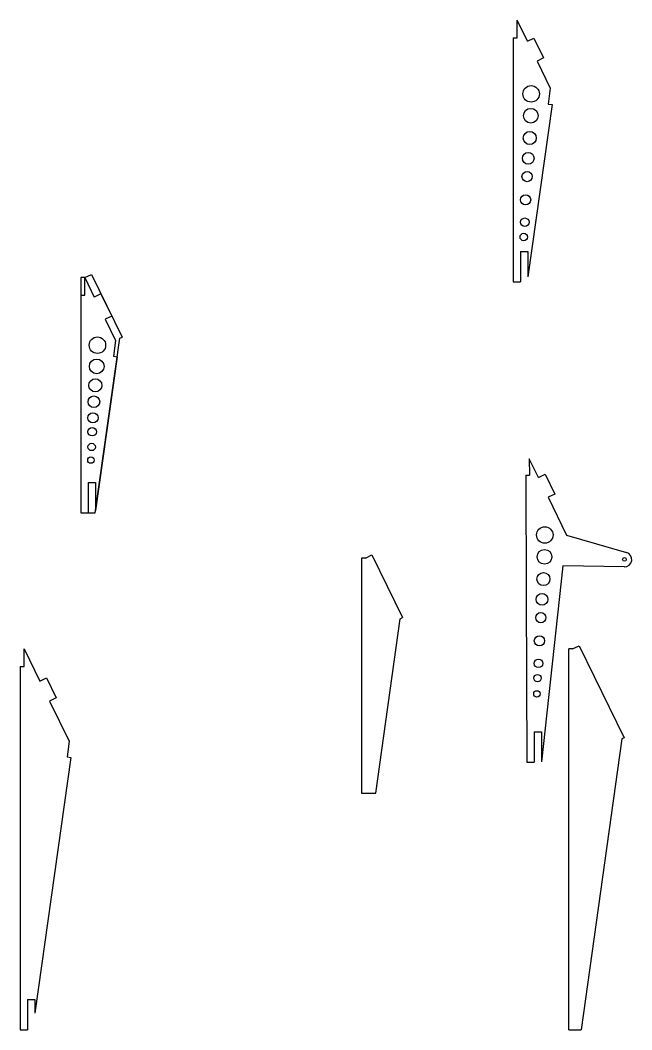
# Model space of a CAD drawing. Header units: millimetres. Extents: x -6564 to 404, y -3346 to 414.
# Drawn here: x -6183.5 to -6016.9, y -2622.2 to -2347.2 of the extents above; entities that cross this region are included whole.
import ezdxf

# ---------------------------------------------------------------- set-up
doc = ezdxf.new("R2010")
doc.units = ezdxf.units.MM
doc.layers.add('7', color=1, linetype='Continuous')
doc.layers.add('LAYER01', color=7, linetype='Continuous')

msp = doc.modelspace()

# ---------------------------------------------------------------- linework, layer by layer
for p, q in [((-6048.1465, -2351.9315), (-6048.1651, -2347.15)), ((-6049.2297, -2351.9357), (-6048.1465, -2351.9315)), ((-6045.363, -2352.895), (-6043.5654, -2352.0183)), ((-6043.5654, -2352.0183), (-6040.9352, -2357.411)), ((-6040.9352, -2357.411), (-6042.7328, -2358.2878)), ((-6039.1119, -2365.7117), (-6039.6674, -2370.0059)), ((-6039.6674, -2370.0059), (-6038.6083, -2370.1586)), ((-6165.9144, -2417.2933), (-6163.3223, -2422.6078)), ((-6165.8959, -2422.0747), (-6165.9144, -2417.2933)), ((-6166.979, -2422.0789), (-6165.8959, -2422.0747)), ((-6161.5248, -2421.7311), (-6163.3223, -2422.6078)), ((-6161.5248, -2421.7311), (-6158.5874, -2427.7535)), ((-6158.5874, -2427.7535), (-6160.385, -2428.6302)), ((-6160.385, -2428.6302), (-6157.5775, -2434.3865)), ((-6157.5775, -2434.3865), (-6158.133, -2438.6807)), ((-6158.133, -2438.6807), (-6157.0739, -2438.8334)), ((-6182.4512, -2518.4611), (-6178.172, -2527.2348)), ((-6182.4326, -2523.2426), (-6182.4512, -2518.4611)), ((-6183.5158, -2523.2468), (-6182.4326, -2523.2426)), ((-6178.172, -2527.2348), (-6176.3744, -2526.358)), ((-6176.3744, -2526.358), (-6173.7315, -2531.7767)), ((-6173.7315, -2531.7767), (-6175.5291, -2532.6534)), ((-6175.5291, -2532.6534), (-6170.2091, -2543.561)), ((-6170.2091, -2543.561), (-6170.7646, -2547.8552)), ((-6170.7646, -2547.8552), (-6169.7056, -2548.008))]:
    msp.add_line(p, q)
at = {"color": 2}
for p, q in [((-6042.3434, -2471.7539), (-6044.8303, -2466.6552)), ((-6044.8303, -2466.6552), (-6044.8123, -2471.0799)), ((-6045.8123, -2471.0839), (-6044.8123, -2471.0799)), ((-6045.8123, -2471.0839), (-6045.6791, -2503.796)), ((-6042.3434, -2471.7539), (-6040.5459, -2470.8772)), ((-6040.5459, -2470.8772), (-6037.9156, -2476.27)), ((-6037.9156, -2476.27), (-6039.7132, -2477.1467)), ((-6039.7132, -2477.1467), (-6034.6784, -2487.4697)), ((-6034.6784, -2487.4697), (-6018.3417, -2492.1544)), ((-6035.718, -2495.7897), (-6041.4926, -2549.1853)), ((-6018.9256, -2496.0725), (-6035.718, -2495.7897)), ((-6045.6791, -2503.796), (-6045.4926, -2549.3291)), ((-6043.4926, -2541.0729), (-6043.4926, -2549.3291)), ((-6043.4926, -2541.0729), (-6041.4926, -2541.0729)), ((-6041.4926, -2541.0729), (-6041.4926, -2549.1853)), ((-6045.4926, -2549.3291), (-6043.4926, -2549.3291))]:
    msp.add_line(p, q, dxfattribs=at)
for centre, radius in [((-6044.3404, -2367.2308), 2.2462), ((-6044.4247, -2373.1868), 2.0077), ((-6044.719, -2379.2479), 1.783), ((-6045.1131, -2384.7782), 1.5906), ((-6045.4385, -2389.764), 1.3868), ((-6045.8312, -2396.0732), 1.3868), ((-6046.0703, -2402.2116), 1.1683), ((-6046.3472, -2406.2266), 1.006), ((-6162.48, -2435.6929), 2.2462), ((-6162.664, -2441.4802), 2.0077), ((-6163.0482, -2446.6362), 1.783), ((-6163.4525, -2451.1124), 1.5906), ((-6163.6894, -2455.4801), 1.3868), ((-6163.8868, -2459.2666), 1.1683), ((-6164.0474, -2463.4276), 1.006), ((-6164.2722, -2467.009), 0.8624)]:
    msp.add_circle(centre, radius)
for centre, radius in [((-6040.6085, -2487.396), 2.2462), ((-6040.6877, -2493.352), 2.0077), ((-6018.9079, -2494.0725), 0.5), ((-6040.9768, -2499.4135), 1.783), ((-6041.3661, -2504.9441), 1.5906), ((-6041.6871, -2509.9302), 1.3868), ((-6042.0743, -2516.2396), 1.3868), ((-6042.3082, -2522.3783), 1.1683), ((-6042.5816, -2526.3935), 1.006), ((-6042.7608, -2530.6913), 0.8624)]:
    msp.add_circle(centre, radius, dxfattribs=at)
msp.add_arc((-6018.9079, -2494.0725), 2, 268.575819, 74.444383, dxfattribs=at)
at = {"layer": '7'}
for p, q in [((-6166.979, -2417.2933), (-6166.979, -2481.34)), ((-6165.9144, -2417.2933), (-6166.979, -2417.2933)), ((-6165.9144, -2417.2933), (-6164.1168, -2416.4165)), ((-6164.1168, -2416.4165), (-6155.7799, -2433.5097)), ((-6163.0698, -2481.34), (-6156.3895, -2433.807)), ((-6156.3895, -2433.807), (-6155.7799, -2433.5097)), ((-6166.979, -2481.34), (-6163.0698, -2481.34)), ((-6090.5602, -2493.7121), (-6090.5602, -2557.7589)), ((-6089.4956, -2493.7121), (-6090.5602, -2493.7121)), ((-6089.4956, -2493.7121), (-6087.698, -2492.8354)), ((-6087.698, -2492.8354), (-6079.3611, -2509.9286)), ((-6086.651, -2557.7589), (-6079.9707, -2510.2259)), ((-6079.9707, -2510.2259), (-6079.3611, -2509.9286)), ((-6034.1034, -2622.2237), (-6034.1034, -2518.4611)), ((-6033.0388, -2518.4611), (-6034.1034, -2518.4611)), ((-6033.0388, -2518.4611), (-6031.2412, -2517.5844)), ((-6031.2412, -2517.5844), (-6018.9991, -2542.6843)), ((-6019.5835, -2542.9693), (-6030.7455, -2622.2237)), ((-6018.9991, -2542.6843), (-6019.5835, -2542.9693)), ((-6090.5602, -2557.7589), (-6086.651, -2557.7589)), ((-6034.1034, -2622.2237), (-6030.7455, -2622.2237))]:
    msp.add_line(p, q, dxfattribs=at)
at = {"layer": 'LAYER01'}
for p, q in [((-6045.363, -2352.895), (-6048.1651, -2347.15)), ((-6049.2297, -2351.9357), (-6049.2297, -2418.4172)), ((-6042.7328, -2358.2878), (-6039.1119, -2365.7117)), ((-6038.6297, -2370.1541), (-6045.2297, -2417.1153)), ((-6047.2297, -2410.161), (-6047.2297, -2418.4172)), ((-6047.2297, -2410.161), (-6045.2297, -2410.161)), ((-6045.2297, -2410.161), (-6045.2297, -2417.1153)), ((-6049.2297, -2418.4172), (-6047.2297, -2418.4172)), ((-6166.979, -2422.0789), (-6166.979, -2481.34)), ((-6157.0953, -2438.8289), (-6162.979, -2480.694)), ((-6164.979, -2473.0839), (-6164.979, -2481.34)), ((-6164.979, -2473.0839), (-6162.979, -2473.0839)), ((-6162.979, -2473.0839), (-6162.979, -2480.694)), ((-6166.979, -2481.34), (-6164.979, -2481.34)), ((-6183.5158, -2523.2468), (-6183.5158, -2622.2237)), ((-6169.7269, -2548.0034), (-6179.5158, -2617.655)), ((-6181.5158, -2613.9676), (-6181.5158, -2622.2237)), ((-6181.5158, -2613.9676), (-6179.5158, -2613.9676)), ((-6179.5158, -2613.9676), (-6179.5158, -2617.655)), ((-6183.5158, -2622.2237), (-6181.5158, -2622.2237))]:
    msp.add_line(p, q, dxfattribs=at)

doc.saveas('drawing.dxf')
